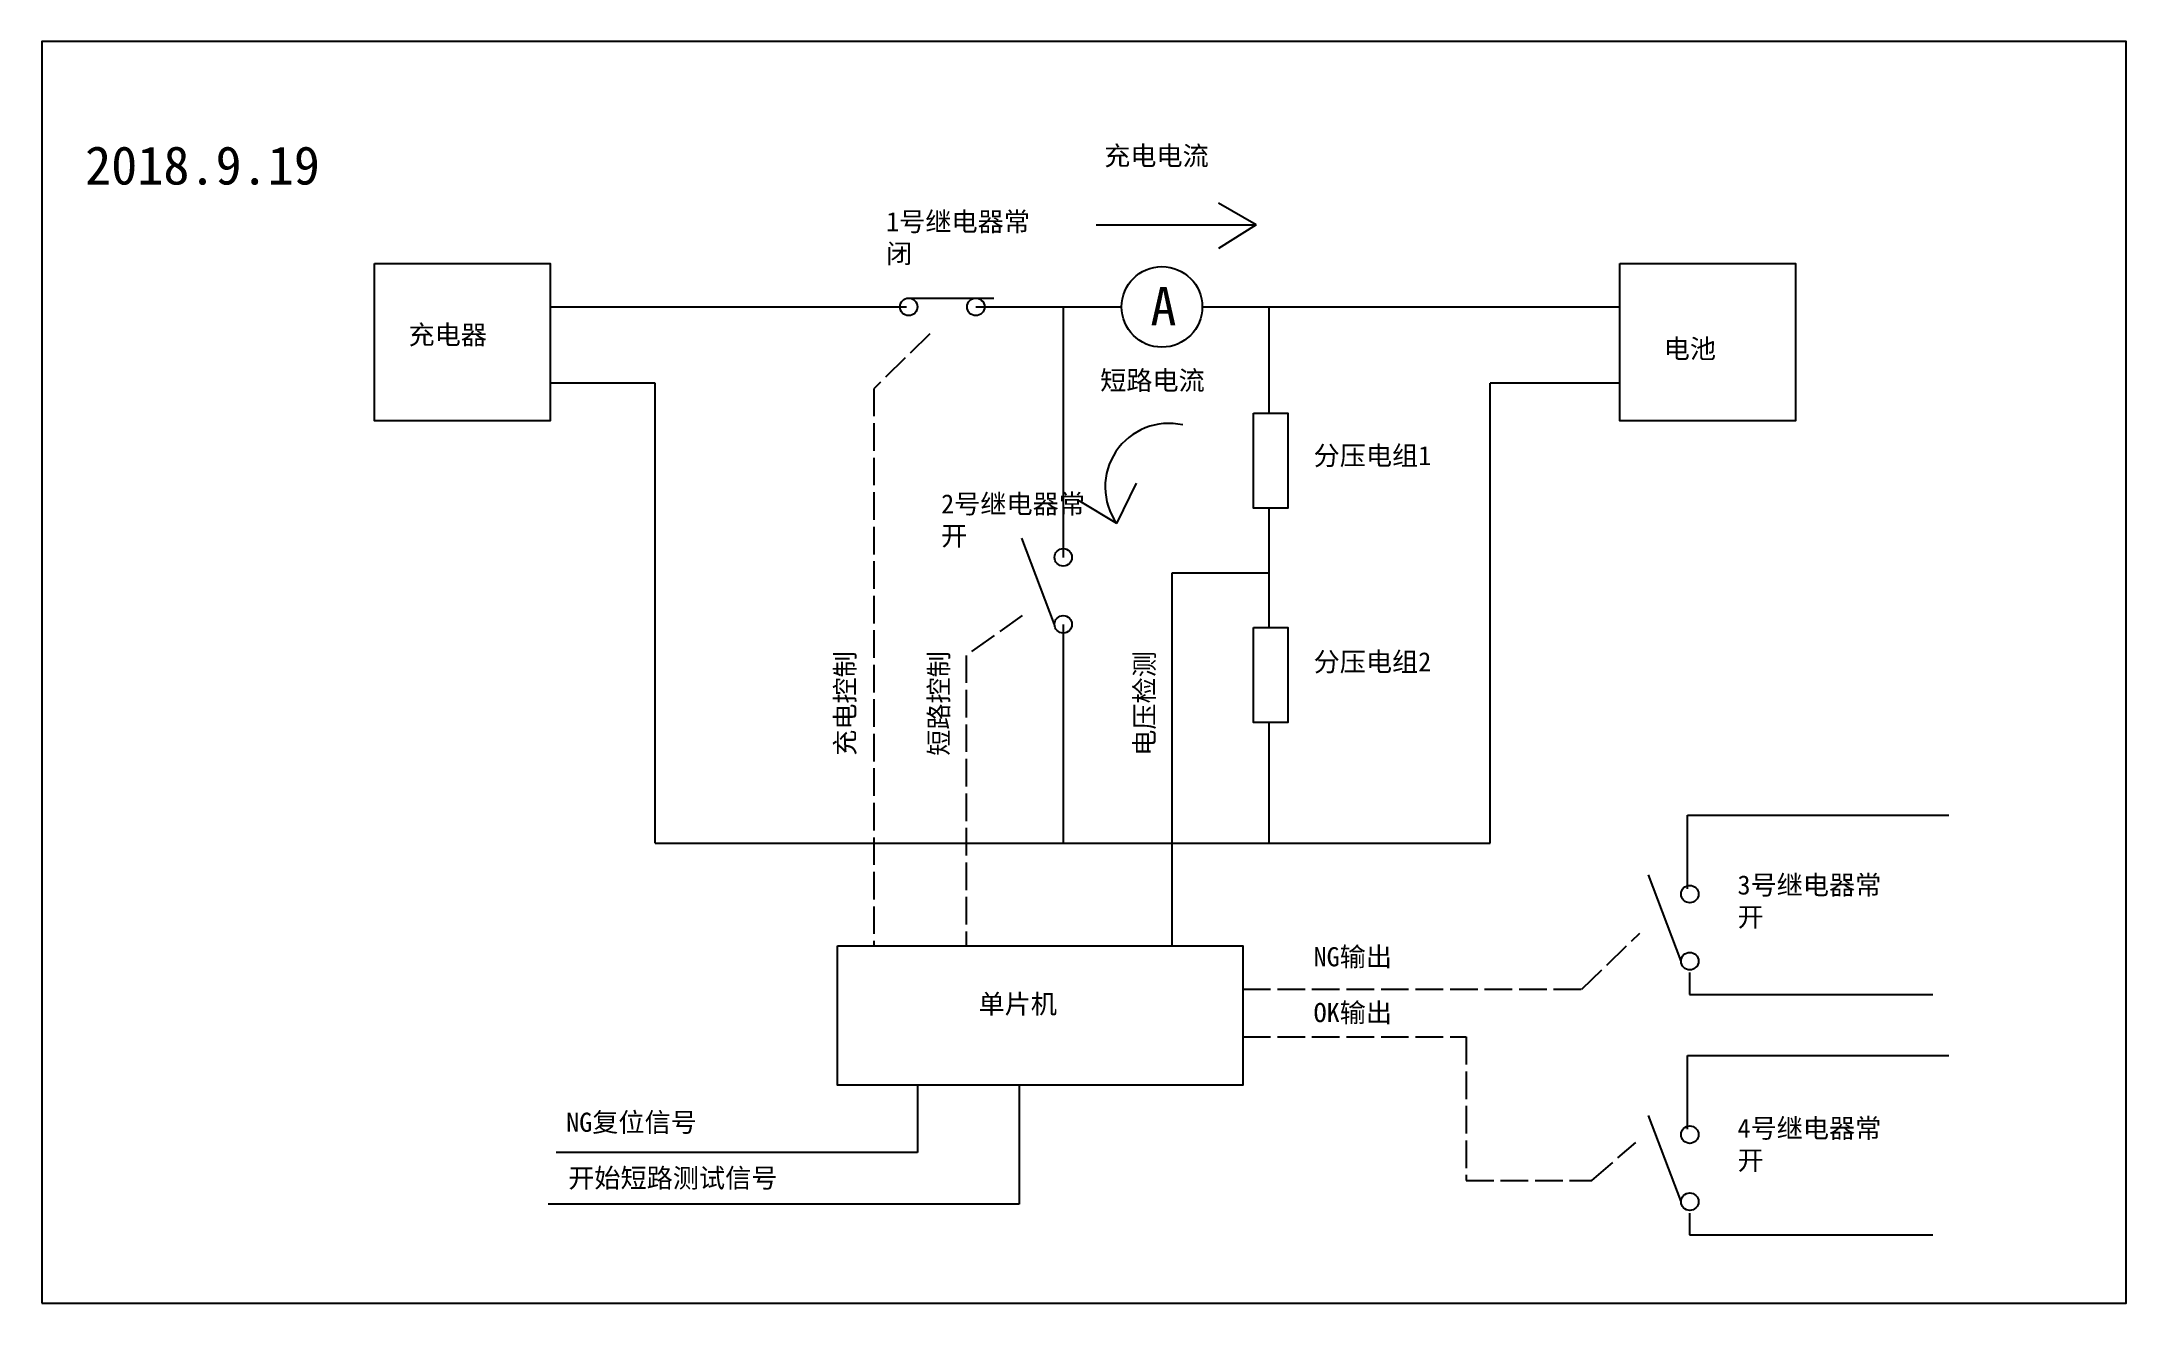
# Model space of a CAD drawing. Header units: millimetres. Extents: x 0 to 272, y 0 to 165.
import ezdxf

# ---------------------------------------------------------------- set-up
doc = ezdxf.new("R2010")
doc.units = ezdxf.units.MM
doc.linetypes.add('ACAD_ISO02W100', pattern=[15, 12, -3])
doc.styles.get("Standard").update_dxf_attribs({"font": ''})
doc.styles.get('Standard').set_extended_font_data('SimSun')

msp = doc.modelspace()

# ---------------------------------------------------------------- linework, layer by layer
for p, q in [((158.31, 140.61), (153.42, 143.43)), ((137.48, 140.61), (158.31, 140.61)), ((158.31, 140.61), (153.42, 137.52)), ((158.31, 140.61), (158.31, 140.61)), ((158.31, 140.61), (158.31, 140.61)), ((113.03, 131.08), (124.15, 131.08)), ((66.3, 129.93), (112.76, 129.93)), ((121.78, 129.93), (140.78, 129.93)), ((133.18, 129.93), (133.18, 97.27)), ((151.3, 129.93), (205.74, 129.93)), ((160, 129.93), (160, 116.05)), ((80, 120), (66.3, 120)), ((80, 60), (80, 120)), ((205.74, 120), (188.83, 120)), ((188.83, 60), (188.83, 120)), ((140.16, 101.68), (142.73, 106.95)), ((140.16, 101.68), (135.27, 104.64)), ((160, 103.68), (160, 88.12)), ((132.03, 88.53), (127.79, 99.76)), ((160, 95.21), (147.34, 95.21)), ((147.34, 95.21), (147.34, 46.63)), ((133.18, 88.53), (133.18, 60)), ((160, 75.75), (160, 60)), ((214.57, 54.05), (214.57, 63.66)), ((214.57, 63.66), (248.65, 63.66)), ((80, 60), (188.83, 60)), ((213.72, 44.62), (209.48, 55.85)), ((214.83, 43.13), (214.83, 40.27)), ((214.83, 40.27), (246.57, 40.27)), ((214.57, 22.69), (214.57, 32.31)), ((214.57, 32.31), (248.65, 32.31)), ((114.16, 28.5), (114.16, 19.67)), ((127.43, 28.43), (127.43, 12.91)), ((213.72, 13.26), (209.48, 24.49)), ((114.16, 19.67), (67.08, 19.67)), ((127.43, 12.91), (66.04, 12.91)), ((214.83, 11.77), (214.83, 8.91)), ((214.83, 8.91), (246.57, 8.91))]:
    msp.add_line(p, q)
at = {"linetype": 'ACAD_ISO02W100', "ltscale": 0.3}
for p, q in [((115.79, 126.41), (108.47, 119.26)), ((108.47, 119.26), (108.47, 46.63)), ((127.83, 89.69), (120.51, 84.49)), ((120.51, 84.49), (120.51, 46.63)), ((200.79, 40.98), (208.34, 48.26)), ((156.61, 40.98), (200.79, 40.98)), ((156.61, 34.74), (185.7, 34.74)), ((185.7, 34.74), (185.7, 16.03)), ((202.09, 16.03), (207.82, 20.96)), ((185.7, 16.03), (202.09, 16.03))]:
    msp.add_line(p, q, dxfattribs=at)
for points in [[(0, 0), (271.77, 0), (271.77, 164.51), (0, 164.51)], [(43.4, 135.6), (66.3, 135.6), (66.3, 115.06), (43.4, 115.06)], [(205.74, 135.6), (228.63, 135.6), (228.63, 115.06), (205.74, 115.06)], [(157.97, 116.05), (162.48, 116.05), (162.48, 103.68), (157.97, 103.68)], [(157.97, 88.12), (162.48, 88.12), (162.48, 75.75), (157.97, 75.75)], [(103.76, 46.63), (156.61, 46.63), (156.61, 28.43), (103.76, 28.43)]]:
    msp.add_lwpolyline(points, close=True)
for centre, radius in [((146.04, 129.93), 5.26), ((113.03, 129.93), 1.14), ((121.78, 129.93), 1.14), ((133.18, 97.27), 1.14), ((133.18, 88.53), 1.14), ((214.86, 53.36), 1.14), ((214.86, 44.62), 1.14), ((214.86, 22), 1.14), ((214.86, 13.26), 1.14)]:
    msp.add_circle(centre, radius)
msp.add_arc((146.94, 106.45), 8.29, 77.2831, 215.105)

# ---------------------------------------------------------------- texts
at = {"attachment_point": 1}
for s, width, insert, char_height in [('2018.9.19', 29.9541, (5.66, 150.88), 5), ('充电电流', 29.9541, (138.51, 150.88), 2.5), ('1号继电器常闭', 19.1171, (110.09, 142.3), 2.5), ('A', 6.6407, (144.54, 132.51), 5), ('充电器', 29.9541, (47.82, 127.54), 2.5), ('电池', 29.9541, (211.46, 125.72), 2.5), ('短路电流', 29.9541, (137.99, 121.59), 2.5), ('分压电组1', 29.9541, (165.82, 111.79), 2.5), ('2号继电器常开', 19.1171, (117.26, 105.49), 2.5), ('分压电组2', 29.9541, (165.82, 84.9), 2.5), ('3号继电器常开', 19.1171, (221.08, 55.8), 2.5), ('NG输出', 29.9541, (165.82, 46.44), 2.5), ('单片机', 14.9613, (122.13, 40.29), 2.5), ('OK输出', 29.9541, (165.82, 39.16), 2.5), ('NG复位信号', 29.9541, (68.38, 24.86), 2.5), ('4号继电器常开', 19.1171, (221.08, 24.08), 2.5), ('开始短路测试信号', 29.9541, (68.64, 17.59), 2.5)]:
    msp.add_mtext_dynamic_manual_height_columns(s, width=width, gutter_width=12.5, heights=[0], dxfattribs=dict(at, insert=insert, char_height=char_height))
at = {"char_height": 2.5, "attachment_point": 1, "rotation": 90}
for s, insert in [('充电控制', (103.49, 71.39)), ('短路控制', (115.71, 71.39)), ('电压检测', (142.52, 71.39))]:
    msp.add_mtext_dynamic_manual_height_columns(s, width=29.9541, gutter_width=12.5, heights=[0], dxfattribs=dict(at, insert=insert))

doc.saveas('drawing.dxf')
